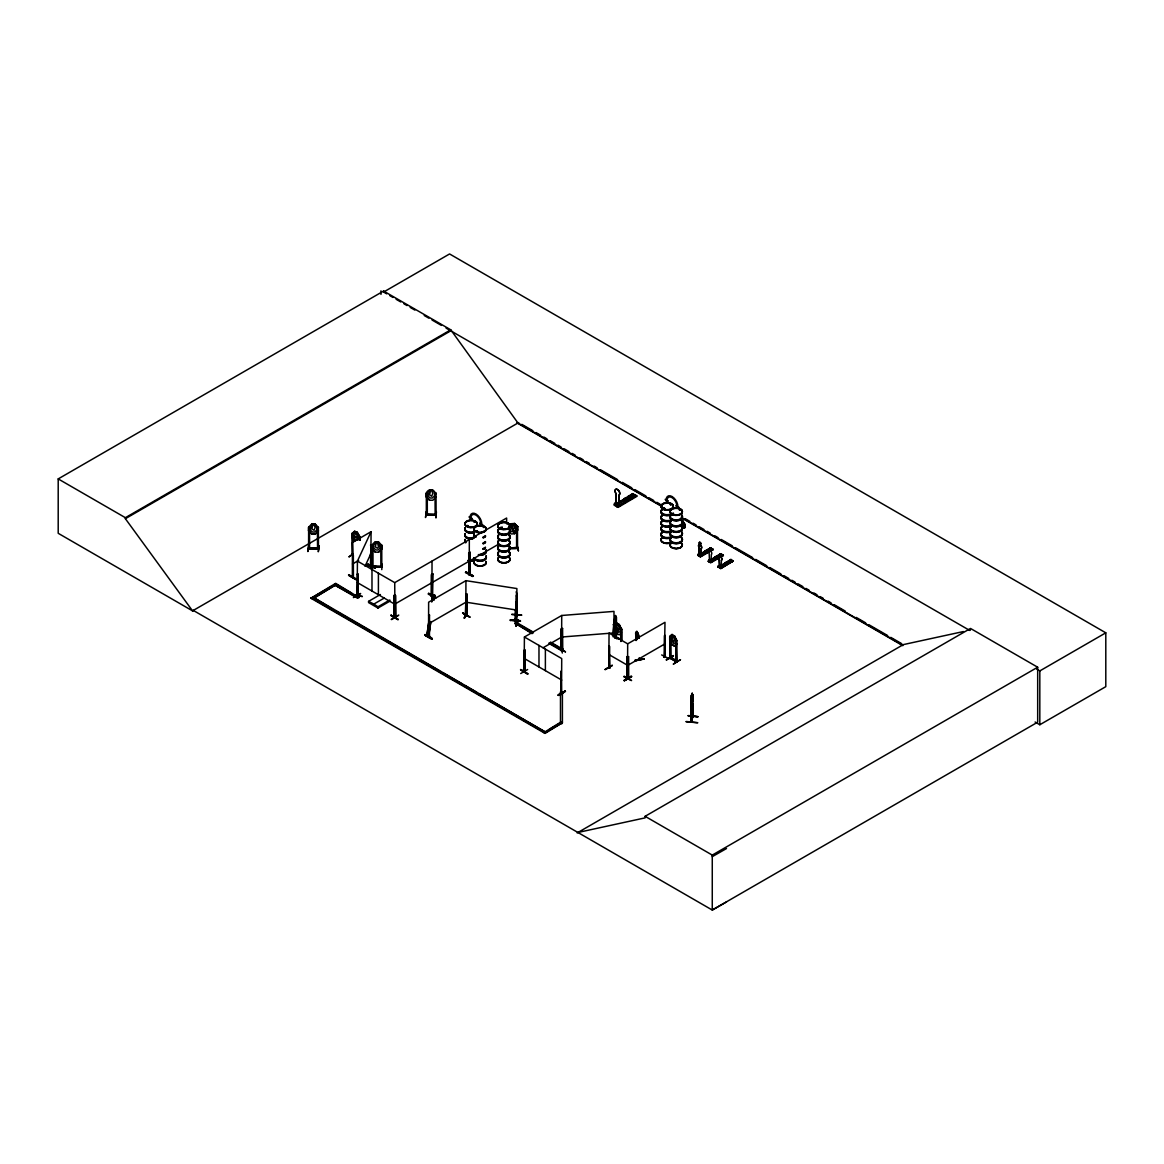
<?xml version="1.0" encoding="UTF-8"?>
<svg xmlns="http://www.w3.org/2000/svg" width="1164" height="1164" viewBox="0 0 1164 1164"><rect width="100%" height="100%" fill="white"/><g stroke="black" fill="none" stroke-linecap="round" stroke-linejoin="round"><path stroke-width="1.5" d="M614.694 621.125L615.116 617.313M700.83 555.315L701.15 548.579A2.197 1.266 60 0 0 700.83 545.567L700.903 543.326M700.932 555.257L701.252 548.52A2.197 1.266 60 0 0 700.932 545.509L700.83 545.567M721.04 566.97L721.447 560.175A2.197 1.266 60 0 0 721.127 557.178L721.127 555.228L721.04 557.221A2.197 1.266 60 0 1 721.36 560.233L721.447 560.175M618.521 505.161L619.001 495.064A3.303 1.921 59.5 0 0 619.001 491.252A3.303 1.921 59.5 0 0 615.669 489.375A3.303 1.921 59.5 0 0 615.669 493.172L616.003 503.968L616.527 503.314M618.651 505.074L619.146 494.976A3.303 1.921 59.5 0 0 619.146 491.164A3.303 1.921 59.5 0 0 615.814 489.287A3.303 1.921 59.5 0 0 615.814 493.099L616.411 503.939L616.978 502.761M520.308 620.63C489.869 618.113 540.911 622.886 510.487 620.252M614.665 625.359L615.552 625.577L615.421 615.523L616.294 624.893M621.765 639.938L621.765 629.171L620.863 629.026M676.153 640.156L676.08 661.792L676.328 643.634M682.322 521.356L682.773 520.439L682.526 521.312M692.013 694.472L691.343 722.029L692.886 715.656M318.369 530.857L315.182 534.291L311.836 534.218L308.533 530.74L308.533 527.263L311.836 523.916L315.182 523.989L318.47 527.525M308.635 527.35L308.591 548.855L318.456 549.03L318.369 527.292L317.437 527.277L317.554 549.044M308.707 545.436L307.849 551.561L308.751 545.872M308.78 548.855L318.383 549.073M309.566 548.841L309.551 527.365M309.566 548.055L309.668 548.841M309.682 547.866L318.47 548.055M318.485 530.886L315.124 534.203L311.879 534.072M318.354 548.244L318.238 549.088M319.183 546.076L318.281 551.794L319.183 546.091M372.989 566.533L372.989 545.043C368.973 547.124 379.711 536.764 373.659 545.319L373.659 547.88L375.841 549.961L377.994 550.005L380.133 548.026L378.533 542.002M372.043 548.579L375.23 552.158L378.591 552.158L381.879 548.826L381.879 545.407L378.591 541.915L375.23 541.915M372.073 545.232L372.917 545.043M373.077 566.228L372.014 565.748M375.288 552.071L371.942 548.608M377.442 542.424L378.533 546.92L377.427 548.229L375.303 546.862L376.35 542.409M380.934 545.48L381.879 545.407M381.748 545.436L380.817 545.174L380.861 566.999L380.977 565.908L381.647 566.999M381.777 548.855L378.533 552.143M381.777 569.647L382.039 564.016M426.446 513.746L427.319 514.808L427.275 493.07L426.3 493.318L427.334 493.129M436.136 496.853L432.833 500.258L429.487 500.185L426.184 496.635L429.531 500.098M426.417 511.84L425.5 517.529L426.417 511.389M426.344 493.056L426.33 514.837L436.122 514.808M426.373 513.79L436.107 514.212M429.531 490.029L427.916 495.908L430.083 497.988L432.251 498.032L434.39 496.053C436.151 489.709 428.541 487.236 426.184 493.289L426.184 496.708M436.02 493.521L435.06 493.201L436.005 493.463M435.205 514.255L436.122 514.022M436.136 493.492L432.833 489.957M435.045 514.75L435.016 514.415M435.933 517.747L436.311 511.593L436.005 517.34M359.196 536.56L359.109 540.14M614.316 626.247L614.796 617.415L614.577 628.749L616.833 633.492L619.204 634.86L621.46 632.721M692.114 703.478L692.9 698.269L691.46 705.428L691.46 695.184L691.3 722M516.219 600.377L516.38 596.856M686.193 721.491C705.151 723.499 697.76 722.698 686.12 721.782M353.172 576.675L352.386 577.082L352.474 542.468L371.083 531.672L357.435 561.092L357.101 595.852L357.654 573.677L357.901 596.259L357.232 595.924M352.765 595.051L362.339 596.448M691.474 721.534L692.667 716.5M692.871 716.5L693.293 715.758M614.17 622.711L614.796 617.415M615.421 625.766L616.018 620.514M616.527 502.528L614.636 504.769L617.618 506.456L619.524 504.216L619.801 505.773L615.843 503.692L617.429 503.343M616.047 503.997L617.415 503.284M699.855 554.326L699.069 554.559L698.953 547.298A2.197 1.266 60 0 1 699.273 544.665L699.404 542.453M699.011 554.355L699.346 554.18M690.965 699.724L691.562 695.199M709.604 548.346L709.473 550.557A2.197 1.266 60 0 0 709.152 553.191L709.473 560.393L711.029 561.193L711.35 554.457A2.197 1.266 60 0 0 711.029 551.445L711.029 548.942M709.211 560.248L710.215 559.811L709.4 560.481M709.589 560.524L710.055 559.709L709.298 560.422M709.182 561.339L709.894 561.761L710.069 559.709M719.774 566.141L719.25 558.909A2.197 1.266 60 0 1 719.585 556.276L719.687 553.948M719.221 566.024L720.312 565.835M719.585 556.276L719.483 556.334A2.197 1.266 60 0 0 719.163 558.967L719.265 566.213L720.181 565.544M510.501 619.917L510.429 620.63M428.716 636.199L426.81 635.428L428.89 621.372M431.757 602.064L432.804 595.037L434.725 595.124L434.201 599.314M426.81 636.097L428.89 622.056M432.019 600.973L432.659 573.808L431.408 574.55L431.335 596.128L434.725 595.808M430.811 621.474L428.716 635.529L426.81 635.428M433.939 600.406L434.725 595.124M428.978 634.438L430.811 622.143M357.843 595.721L357.654 573.677M371.316 566.81L371.156 565.471M516.161 596.114L516.394 595.124M467.113 526.419C466.546 524.135 470.518 526.885 467.317 526.506M474.228 522.214L475.159 521.894M475.872 531.25L477.298 531.264M477.415 530.784C476.294 532.559 476.643 531.133 476.833 530.915M483.264 527.423L484.253 527.35M483.482 526.928L483.86 527.394M499.865 527.685L501.32 528.427M507.068 524.207L507.533 523.684M664.077 508.668L663.335 508.202L664.586 508.159M663.32 508.566L664.862 508.552M670.333 504.405L670.624 504.158M673.229 514.081L672.108 513.499M673.621 514.168C673.214 511.738 671.875 514.91 673.447 513.339M680.14 509.483L679.369 509.948M717.373 557.629L716.66 556.77L716.66 557.731M511.869 614.316L521.618 614.956M516.074 591.894L516.86 593.567L516.787 615.611M516.496 593.422L516.481 615.029L515.245 620.63L515.245 619.379M515.157 619.83L516.729 615.116M516.947 614.388L515.623 620.703L515.71 609.369M352.357 554.137L353.041 554.471L352.168 554.093M352.838 554.631L352.939 555.141M719.279 566.213L719.788 567.596L719.73 565.326L718.275 565.966L718.45 567.232L731.53 560.19L730.89 559.433L718.566 567.319L731.37 560M616.774 502.979L616.905 503.605M348.618 575.409C371.738 588.809 333.602 565.82 355.675 579.381M348.982 574.754L356.038 578.77M348.938 575.162L356.053 579.206M390.871 615.567C412.449 628.153 376.685 606.328 397.913 619.597M391.191 615.319L398.204 619.364M435.554 597.423L428.556 593.378L436.122 597.525L435.205 598.063L428.177 594.033L429.094 593.509M424.773 635.137C431.349 635.704 437.679 643.459 424.773 635.137L431.815 639.109M425.093 634.889L432.135 638.905M432.15 638.556L425.136 634.482M466.007 572.208L473.428 575.991L472.511 576.529L465.498 572.441M472.831 576.267L465.847 571.844L473.035 575.758M520.555 669.94C542.133 682.541 506.369 660.701 527.598 673.971M520.875 669.707L527.889 673.752M623.831 676.793C636.548 681.988 631.324 681.842 624.21 676.124M672.807 635.471L672.064 639.458L673.578 641.655L674.363 639.269L672.894 635.428M614.912 617.487L615.523 615.538L615.872 617.313M615.96 624.85L615.96 617.677M621.198 639.065L616.309 638.207M719.076 567.188L719.076 565.617L721.884 566.577L721.884 567.508L719.527 565.791M616.192 503.328L616.265 502.368L614.359 503.488L614.767 505.482L633.987 494.715M691.46 695.243L692.231 693.308L692.871 700.35M691.096 699.928L690.907 722.029L690.921 721.185M692.769 694.937L692.129 693.293M688.215 715.889L698.007 716.704L688.317 715.54M690.921 721.971L693.002 716.544M465.935 593.756L465.527 615.843L465.935 593.756L466.793 593.887L466.808 615.625L466.793 593.887M465.862 614.723L466.895 614.65L465.935 614.738M371.287 565.719L370.385 566.708L371.083 544.767L371.185 566.853L370.458 553.773M370.458 545.13L370.85 545.261M366.485 565.544L376.205 566.679L366.616 565.209M357.232 595.139C359.327 594.164 355.951 594.659 357.901 595.473M464 618.055L467.04 612.162L464.465 618.011M464.538 618.128L466.546 612.482M466.589 615.625L465.818 615.523L465.935 580.661L516.874 588.548L516.889 623.38M515.928 601.701L516.874 601.628L515.928 601.701L515.928 623.235L516.787 623.366M516.016 601.497L516.001 623.307C518.707 623.22 514.532 621.707 516.889 622.595M518.256 620.121L515.812 625.999L518.315 620.485M719.512 554.18L721.011 555.039M719.614 566.286L719.949 565.529M666.346 659.915L673.345 655.885M360.651 593.596L353.376 597.554L360.316 593.495M527.627 669.518L520.701 673.549M605.309 669.635L612.264 665.575M365.016 566.286L371.083 553.22M560.873 646.966L562.328 653.033M394.349 616.6L394.014 616.062M394.378 617.371L394.494 595.852L395.353 595.342L393.854 595.488L394.247 616.891M525.11 671.177L524.076 670.973L525.284 670.639M614.039 636.781L613.981 611.391L561.717 615.48L524.411 637.014L524.106 671.73M524.411 637.014L561.717 658.548L561.543 693.351C561.397 693.322 560.917 691.329 561.543 692.565M560.742 692.929L560.757 692.114M609.296 667.409L609.514 667.67M609.674 646.515L609.514 668.238L608.714 667.816L609.048 646.151L609.747 668.092L609.194 666.899M609.761 668.063L608.976 667.641M627.687 656.918L628.56 656.7L626.814 656.7L626.814 678.321L627.207 677.303M627.789 677.681L626.989 677.273M628.633 677.623L627.614 678.496M670.566 657.747L669.766 657.325L670.813 658.388L670.74 640.404M669.766 658.111L676.706 662.083M670.813 657.602L670.086 657.151M676.953 661.123C663.349 655.187 673.738 656.918 677.026 661.981L670.086 657.936L670.1 640.04M371.738 569.094L372.145 563.361M469.499 574.361L469.325 552.653M352.168 554.879L353.347 555.33L353.405 576.893L352.648 577.271L353.172 575.889M394.771 616.396L395.658 617.051L395.6 595.488M429.501 635.835L428.803 636.213L429.327 635.631M468.947 573.896L470.285 573.154M465.469 615.043L466.255 614.636L465.294 614.781M466.24 615.465L466.255 614.636M549.146 643.547L561.572 650.72L562.939 649.265C560.277 652.844 561.688 648.072 562.75 649.658M628.633 678.263L628.56 656.7M561.921 650.298L561.252 650.647L561.092 628.924L562.59 628.487L562.75 650.21L561.601 650.123M626.174 498.585L627.425 499.72L627.672 498.338M357.843 594.993L357.901 595.706M466.909 525.939L467.972 525.575M474.17 521.967L474.563 521.618M500.491 528.369L500.127 527.598M662.985 508.406L663.756 507.955M664.731 508.828L663.655 509.09M671.279 504.725L670.289 504.652M706.01 551.081L707.014 551.649M707.29 551.649L707.014 550.921M636.417 639.705L635.719 632.809L636.81 631.194L638.57 637.275M635.66 632.91C638.541 628.124 634.526 638.323 637.028 639.56M692.798 716.544L692.871 703.929M371.229 566.053L370.458 566.664M508.959 526.259L511.112 523.727L514.444 523.494M509.032 526.317L511.156 523.902M517.704 530.042L514.444 533.738L511.127 523.8L509.57 529.94L511.724 531.773L513.862 531.584L515.972 529.373L514.415 523.436L517.689 526.564L517.704 530.042L514.444 533.738L511.112 533.97L508.93 531.89M465.76 572.281L473.093 576.078M308.562 548.826L309.58 547.866M371.985 566.562L381.865 566.766M508.944 548.346C516.569 546.513 523.567 549.146 508.886 548.71M517.5 547.371L508.886 548.142M562.619 649.454L561.688 649.541M562.619 650.24L562.692 649.236M699.375 542.337L700.539 542.569M709.574 548.229L710.68 547.764L709.4 548.695M561.79 649.265L561.019 650.501M431.335 595.342L432.979 594.659L431.757 595.415M431.335 596.128L432.906 595.575M432.033 574.187L432.281 595.939L432.659 594.557M469.267 574.143L469.325 539.558M469.659 574.303L470.023 572.994M470.169 574.012L469.95 552.274L468.699 553.016L468.874 574.725L470.285 573.939L469.95 552.274M429.458 636.65L429.501 615.058L428.628 615.29L429.501 615.058M466.167 593.887L465.615 615.829L465.338 614.81M465.338 615.596L465.818 615.305M524.455 670.842L525.371 671.395L524.586 671.817M664.368 656.423L664.295 657.325L665.313 657.02M664.295 657.325L665.066 656.874M665.197 657.122L665.241 635.529L664.368 635.748L664.542 657.471L665.241 635.529M676.648 643.954L674.393 646.093L672.021 644.725L669.693 639.967L669.693 636.548L672.094 634.438L670.915 639.836L673.985 643.648L675.498 642.484L674.349 635.908L672.021 634.482L669.766 636.621L669.897 658.184M676.721 643.91L674.349 645.976L672.064 644.652L669.766 639.924M357.246 532.326L358.439 538.917L356.722 540.212L355.442 540.416L353.216 536.706L353.216 534.145L354.554 531.177L357.246 532.326L359.909 536.866L357.188 532.385L354.525 531.337L351.819 533.519L351.906 536.939L354.598 541.362M352.707 555.388L352.241 533.374L352.474 555.548L353.347 555.33M360.025 540.3L360.025 536.706L359.109 536.633M360.025 536.706L359.763 540.271M352.648 554.049L349.113 556.799M352.59 554.355L349.069 556.814M476.003 530.973L476.833 530.769M501.058 528.281L499.967 527.641M663.495 508.042L663.073 508.828M680.387 509.788L679.412 509.847M726.22 562.896L727.587 563.1L726.482 563.318M309.668 548.069L308.78 548.069M309.682 548.084L318.456 548.244M426.33 514.794L436.107 514.997L436.02 493.26M372.189 565.748L372 566.795M372.931 566.01L373.004 566.824M381.865 566.184L372 566.01M615.581 505.307L615.581 502.95L616.833 503.459C615.858 513.033 618.651 496.461 614.156 505.132M614.359 504.9L618.171 507.358L636.912 496.315L632.896 494.089M614.752 505.452L632.489 495.631M617.24 506.675L636.621 495.835L633.085 493.856L618.753 502.31M636.664 496.01L635.966 495.631M636.606 495.573L617.4 506.951L619.801 504.361M698.982 553.889L699.593 555.926L699.52 553.671L698.065 554.297L697.876 555.359L710.68 547.953L711.32 548.535L698.691 555.825M713.052 549.408L699.753 556.436L712.761 549.35M712.572 549.03L713.183 549.612L700.524 556.887L698.182 555.548L710.68 547.953M700.219 556.698L701.674 554.908L700.219 556.29M712.848 549.393L700.073 556.625M709.72 559.549L708.265 561.121L710.738 562.794L723.411 555.49L709.967 562.343L711.699 560.699L710.418 562.183M710.011 562.372L722.96 555.228M719.483 554.384L720.88 553.657L723.222 555.184M718.072 567.014L720.778 568.57L733.233 560.961L720.749 568.57L719.963 568.09L733.233 560.961M718.13 567.057L730.919 559.739M718.523 567.275L730.119 561.004M720.414 568.352L721.884 566.577M624.413 498.672C634.831 503.255 619.364 499.24 626.319 497.552L629.84 499.836L626.319 497.552M628.007 496.562C638.425 501.146 622.958 497.13 629.913 495.442L633.449 497.712L629.913 495.442M631.179 494.685C641.597 499.269 626.13 495.253 633.085 493.565M618.841 502.368L633.085 493.987M619.219 502.586L633.085 493.856M614.999 505.438L632.241 495.34M616.935 506.66L635.937 495.442M367.751 564.322L375.186 568.105L368.13 564.104M370.749 566.81L371.083 531.672M358.061 574.536L357.188 574.318M431.568 596.259L431.64 574.681L432.906 573.954M469.048 574.667L468.947 553.147L470.198 552.42M465.469 572.513L466.386 571.975M394.494 616.6L395.673 616.192M391.206 619.394C399.252 615.334 403.006 612.119 391.599 619.597M431.393 595.997L432.673 595.299L432.659 573.808M470.271 573.357C466.793 574.099 470.998 573.721 468.947 574.681M469.645 616.876L462.996 613.079M429.327 636.417L428.556 636.868L428.628 602.195L465.935 580.661M524.178 671.861L524.178 650.24L525.037 649.73L525.139 672.006L524.411 650.094M524.702 672.108L525.051 650.458M561.441 650.574L561.324 629.069L562.59 628.487M558.778 647.897L565.428 651.68M561.441 649.788L561.877 649.527M560.873 693.002L561.077 671.264L561.426 693.308M565.137 690.79C560.946 697.134 551.882 696.625 565.238 691.241M558.225 694.893L565.195 690.863M565.195 691.154L558.196 695.315L565.515 691.416M605.382 669.3L611.929 665.459M604.989 669.533L612.322 665.241M661.661 654.939L669.096 658.722M627.396 677.841L627.92 677.855M624.559 680.765C646.689 668.121 609.296 688.957 631.223 676.531M624.21 680.183L631.164 676.153M624.239 680.562L631.164 676.459M664.368 657.209L664.993 622.303L627.687 643.837L627.469 678.641L626.814 656.7M352.474 564.002L358.672 560.408M193.399 610.474L192.642 610.925L58.2 533.301L58.2 478.913L383.596 291.044L450.774 329.819L517.951 422.998L662.374 506.384M383.596 291.044L383.596 292.048L449.58 253.956L1105.8 632.823L1105.8 686.658L1039.816 724.75L1035.102 722.015M58.2 478.913L125.377 517.689L450.774 329.819M726.511 901.925L712.266 910.044L193.311 610.431L192.54 610.867L125.377 518.693L450.774 330.823M192.54 610.867L518.707 422.561M543.734 732.636L560.481 722.291L561.848 723.077L545.087 733.422L310.977 598.252L335.654 583.339L358.963 597.467L357.595 598.252L334.286 584.794L357.595 597.583L358.963 596.797M310.977 598.252L331.187 586.583M334.286 584.794L335.654 584.008L351.193 592.985M313.887 598.136L335.654 584.91L312.33 599.038M357.435 561.092L394.727 582.626L506.631 518.024L506.631 523.407M377.98 608.044L377.98 606.808L389.838 599.969L389.838 601.191L377.98 608.044L368.566 602.603L368.566 601.366L380.41 594.528M368.566 601.366L373.833 604.087L384.207 598.092M498.861 544.054L394.727 604.16L357.435 582.626M428.628 623.729L465.935 602.195L516.874 610.082M682.06 521.778C691.62 532.283 675.673 511.665 685.043 524.789L685.043 527.525L682.133 528.354M532.05 633.682L514.954 623.133L516.321 622.347L533.403 632.212M514.954 623.802L516.321 623.016L533.403 632.896M682.06 527.074L685.116 527.481L682.06 528.398M699.273 542.73L699.375 544.607A2.197 1.266 60 0 0 699.055 547.24L699.462 554.53M704.846 551.329L706.126 550.397L708.454 551.925L706.126 550.397M707.261 549.932L708.556 549.001L710.884 550.528L708.556 549.001M698.327 555.621L711.146 548.215M711.131 549.452L710.637 548.506M543.064 647.781L561.717 637.014L613.981 632.925M715.045 557.207L716.326 556.276L718.654 557.818L716.326 556.276M717.461 555.81L718.755 555.068M720.123 555.228L708.832 561.688L708.076 561.237L720.88 553.657M710.273 562.503L723.222 555.184M615.552 625.577L614.505 625.315L616.905 623.206L619.277 624.573L621.605 629.331M718.275 565.966L719.73 565.326M618.39 624.675L619.161 628.036L618.39 630.422L616.876 626.727L617.618 624.239L618.462 624.632M619.277 624.573L620.296 631.252L618.782 632.416L615.712 628.618L616.905 623.206L619.233 624.646L621.532 629.375L621.518 640.084M614.65 628.706L616.949 633.376M621.765 629.171L620.776 628.967M669.693 636.548L670.74 636.81L669.867 636.592M664.993 643.837L627.687 665.372L609.048 654.605M676.953 640.404L676.779 662.127L675.964 640.2L676.648 640.593M666.419 660.032L673.403 655.55L666.419 659.581M549.815 729.115L560.481 722.96L562.401 722.96L562.401 691.838L560.481 691.838L560.481 722.96L561.848 723.746M310.977 597.583L545.087 732.738L561.848 723.077M577.169 832.929L903.337 644.609L963.428 631.543M577.926 832.478L645.103 817.87L645.103 816.313L970.5 628.444L1037.677 667.219L1037.677 722.175L712.266 910.044L712.266 855.089L1037.677 667.219M970.5 630L969.743 630.452L446.088 328.117M1036.702 669.111L1039.816 670.915L1105.8 632.823M712.266 856.66L726.511 848.541M626.348 498.672L627.396 498.498M395.018 616.6L394.203 616.12M395.353 595.342L395.673 616.978M394.727 582.626L394.96 617.444L394.974 595.852M429.109 636.461L428.919 636.184M670.93 504.405L670.537 504.841M664.542 508.828L663.495 508.814M717.373 557.469L716.136 557.28L717.373 557.032M466.662 615.625L465.935 615.523M616.091 503.401L616.774 503.648M431.917 595.735L432.033 561.092M429.254 636.461L429.254 614.912M428.978 636.941L428.876 615.421M524.76 671.744L525.284 658.518M719.701 553.889L720.56 554.035M516.772 526.739L517.704 526.623L516.598 526.492L516.583 548.259M635.617 632.823L636.097 640.564M637.988 633.056L639.298 638.163L638.018 632.998M635.762 636.242L636.519 639.676M639.167 638.163L638.803 637.348L639.254 638.119M639.225 658.271L639.385 659.144M638.891 658.562L639.385 658.358M639.298 658.926L639.298 659.115M634.846 660.264L644.259 658.955L634.86 660.628M634.889 660.73L644.099 658.635M635.035 660.948L644.259 658.926M516.685 547.982L517.543 548.186L517.471 526.404M374.808 568.323L367.853 564.205M435.903 515.055L436.02 514.008M381.792 567.014L381.763 545.232M435.802 597.641L428.512 593.436M462.661 613.195L469.689 617.182M565.486 652.015L558.444 647.984M513.295 524.135L512.233 524.222L511.185 527.234L512.233 529.969L514.386 528.441L513.28 524.062M516.671 547.167L517.573 547.153M518.358 550.848L516.845 544.767L518.489 550.79M613.108 624.559C614.81 623.424 611.638 634.38 613.152 636.854M562.649 650.225L561.761 650.298L561.95 628.706M500.389 527.496L501.568 527.889M394.014 616.847L394.101 595.357M561.121 692.798L561.077 671.264M517.442 547.138L517.369 547.924M560.481 692.507L562.401 692.507M560.481 722.291L562.401 722.291M308.678 527.292L309.435 527.365M376.35 542.468L377.427 542.482M381.748 566.97L372.073 566.766L372.087 545.028M511.811 614.505L521.618 615.276M510.487 620.339L520.308 621.067M615.407 615.64L614.898 625.126L614.505 624.311M615.218 616.687L615.014 623.046L614.796 622.347M617.938 638.847L621.27 638.891L616.484 637.901M692.216 693.424L691.576 702.896L691.14 702.067M690.79 703.885L691.562 705.442M688.23 715.729L698.007 716.718M692.609 717.009L693.206 694.995M426.431 514.037L426.431 514.823M366.514 565.398L376.074 566.533M354.322 595.313L362.353 596.521M628.342 678.03L628.327 656.554M682.06 525.764L684.665 526.274L682.06 523.116M706.461 551.852L706.126 550.994L707.174 551.139M352.386 554.893L351.965 554.253M516.787 622.333L516.671 623.409M436.384 511.971L436.02 517.689M699.855 542.191L700.801 543.37M351.819 535.222L359.851 538.626M394.421 617.429L394.247 616.105M670.377 636.984L670.566 658.533M359.05 536.357L359.851 540.343M616.833 505.816L615.756 505.205L615.756 502.848M561.95 650.24L549.146 642.877M462.603 612.861L470.023 617.095M383.596 292.048L386.724 293.852M389.853 295.656L392.981 297.46M396.095 299.264L400.78 301.971M403.908 303.775L407.036 305.579M410.164 307.383L414.85 310.09M424.22 315.502L428.905 318.209M432.033 320.013L441.403 325.411M521.85 424.365L532.836 430.709M535.978 432.528L540.693 435.249M543.821 437.053L546.964 438.872M550.106 440.676L554.821 443.397M557.963 445.215L561.092 447.034M564.234 448.838L568.949 451.559M572.091 453.378L575.22 455.182M579.934 457.903L583.077 459.722M586.22 461.526L589.348 463.345M594.062 466.066L597.205 467.87M600.348 469.689L617.618 479.655M622.318 482.376L631.746 487.818M634.875 489.622L645.875 495.966M649.003 497.785L653.717 500.505M656.86 502.31L660.003 504.128M685.116 518.635L689.83 521.356M692.973 523.16L696.101 524.979M699.244 526.783L703.958 529.504M707.101 531.322L710.229 533.127M714.943 535.847L718.086 537.666M721.229 539.47L732.214 545.814M735.357 547.633L752.628 557.6M755.756 559.418L766.756 565.762M769.884 567.566L780.884 573.925M784.012 575.729L788.726 578.45M791.869 580.269L795.012 582.073M798.155 583.892L802.854 586.612M805.997 588.417L809.14 590.235M813.84 592.956L816.983 594.76M820.125 596.579L823.268 598.383M827.982 601.104L831.111 602.923M834.253 604.727L845.239 611.085M856.238 617.429L865.652 622.856M868.795 624.675L887.637 635.544M890.766 637.363L901.765 643.707M681.216 517.253L902.566 645.06M516.918 422.852L660.25 505.598M682.293 518.329L902.798 645.642M710.68 547.764L713.212 549.612M730.89 559.433L733.218 560.961L720.152 568.076M719.599 554.399L721.942 555.737M707.261 549.743L709.604 551.27M717.461 555.621L719.803 556.974M704.846 551.139L707.174 552.478M715.045 557.018L717.373 558.371M699.52 553.671L699.069 554.544L701.674 555.839L701.499 554.806M698.88 553.948L701.499 555.548M711.131 561.135L709.08 559.84L709.08 561.412M698.065 554.297L698.24 555.155M719.905 567.537L719.192 565.544M627.687 643.837L609.048 633.071L608.801 667.86M550.499 642.091L562.939 649.265M550.499 642.761L562.939 649.934M514.954 623.133L532.05 632.998M524.411 658.548L561.717 680.082M354.293 594.775L358.963 597.467M332.584 609.165L313.698 597.583L545.087 731.85L478.971 693.671M335.741 610.984L439.628 670.959M442.771 672.777L461.657 683.675M464.814 685.494L475.829 691.867M645.103 816.313L712.266 855.089M373.833 604.087L377.98 606.808M628.08 498.789L626.567 498.352L626.072 499.283M626.188 499.211L628.182 498.716M435.147 514.997L435.045 493.23M626.858 678.292L627.061 656.554M639.211 659.697L638.934 658.388L638.876 659.261M514.372 523.524L517.704 526.623M708.556 561.543L721.345 554.108L708.891 561.717M710.738 548.448L709.473 548.608L711.742 549.845M308.533 530.682L311.879 534.131M635.966 633.085L635.777 640.084M515.157 620.616L515.361 609.339M615.319 625.606L615.305 636.49M620.95 628.866L620.892 641.51M691.46 700.102L691.678 700.801L691.896 694.457M1039.816 670.915L1039.816 724.75M731.938 561.514L729.61 560.35M729.799 562.75L727.471 561.586M727.384 564.147L725.041 562.983M719.556 565.224L719.556 566.17M718.45 566.068L718.45 566.824M711.699 560.699L711.873 561.732M692.609 695.083L692.696 700.844M692.696 704.438L692.667 717.053M684.97 524.775L684.97 527.438M627.934 657.063L627.862 678.641M621.125 628.807L621.125 641.364M619.524 504.216L619.524 505.336M616.469 617.211L616.469 624.384M616.469 631.557L616.542 638.803M616.294 632.067L616.294 637.45M615.552 629.171L615.552 638.148M614.912 625.214L614.912 637.785M614.796 620.834L614.665 637.916M561.717 615.48L561.572 650.72M545.378 649.119L545.378 670.653M538.976 645.409L538.976 666.943M518.184 620.063L516.219 626.116L515.681 625.592M380.963 290.84L380.963 294.405M378.402 573.197L378.402 594.731M371.985 569.502L371.985 591.036M359.312 536.4L359.312 539.98M353.041 554.471L352.721 577.228L352.721 555.694M125.377 517.689L125.377 518.693M509.323 535.411A6.256 3.608 0 0 1 503.91 540.823A6.256 3.608 0 0 1 498.498 535.411M509.235 535.789A6.155 3.55 0 0 1 503.91 541.115A6.155 3.55 0 0 1 498.57 535.789M509.235 540.416A6.155 3.55 0 0 1 503.91 545.756A6.155 3.55 0 0 1 498.57 540.416M509.25 540.78A6.169 3.565 0 0 1 503.91 546.134A6.169 3.565 0 0 1 498.57 540.823M498.57 540.78A6.169 3.565 0 0 0 503.91 546.134A6.169 3.565 0 0 0 509.25 540.823M509.323 529.46A6.256 3.608 0 0 1 503.91 534.887A6.256 3.608 0 0 1 498.498 529.46M499.487 528.718A6.256 3.608 0 0 1 502.295 527.787M509.25 534.785A6.169 3.565 0 0 1 503.91 540.125A6.169 3.565 0 0 1 498.57 534.785M509.25 529.838A6.169 3.565 0 0 1 503.91 535.178A6.169 3.565 0 0 1 498.57 529.838M499.545 529.096A6.169 3.565 0 0 1 502.31 528.18M509.323 535.105A6.256 3.608 0 0 1 503.91 540.518A6.256 3.608 0 0 1 498.498 535.105M509.323 529.154A6.256 3.608 0 0 1 503.91 534.582A6.256 3.608 0 0 1 498.498 529.154M499.487 528.412A6.256 3.608 0 0 1 502.295 527.481M509.25 528.834A6.169 3.565 0 0 1 503.91 534.189A6.169 3.565 0 0 1 498.57 528.834M499.545 528.107A6.169 3.565 0 0 1 502.31 527.176M509.323 552.347A6.256 3.608 0 0 1 503.91 557.76A6.256 3.608 0 0 1 498.498 552.347M509.235 552.711A6.155 3.55 0 0 1 503.91 558.051A6.155 3.55 0 0 1 498.57 552.711M509.221 541.318A6.126 3.536 0 0 1 503.91 546.614A6.126 3.536 0 0 1 498.599 541.318M509.265 557.687A6.184 3.565 0 0 1 503.91 563.041A6.184 3.565 0 0 1 498.556 557.687M509.323 546.396A6.256 3.608 0 0 1 503.91 551.823A6.256 3.608 0 0 1 498.498 546.396M509.25 551.721A6.169 3.565 0 0 1 503.91 557.061A6.169 3.565 0 0 1 498.57 551.721M509.25 546.774A6.169 3.565 0 0 1 503.91 552.114A6.169 3.565 0 0 1 498.57 546.774M509.323 552.042A6.256 3.608 0 0 1 503.91 557.454A6.256 3.608 0 0 1 498.498 552.042M509.323 546.091A6.256 3.608 0 0 1 503.91 551.518A6.256 3.608 0 0 1 498.498 546.091M509.25 545.771A6.169 3.565 0 0 1 503.91 551.125A6.169 3.565 0 0 1 498.57 545.771M671.599 520.293A6.256 3.608 0 0 1 663.364 520.599A6.256 3.608 0 0 1 661.763 515.928M670.26 521.166A6.155 3.55 0 0 1 662.825 520.599A6.155 3.55 0 0 1 661.85 516.307M671.512 525.226A6.126 3.536 0 0 1 663.436 525.531A6.126 3.536 0 0 1 661.865 520.948M671.599 514.342A6.256 3.608 0 0 1 663.364 514.663A6.256 3.608 0 0 1 661.763 509.992M671.541 519.61A6.169 3.565 0 0 1 663.422 519.915A6.169 3.565 0 0 1 661.836 515.303M671.541 514.663A6.169 3.565 0 0 1 663.422 514.968A6.169 3.565 0 0 1 661.836 510.356M671.599 519.988A6.256 3.608 0 0 1 663.364 520.293A6.256 3.608 0 0 1 661.763 515.623M671.599 514.037A6.256 3.608 0 0 1 663.364 514.357A6.256 3.608 0 0 1 661.763 509.687M671.526 513.659A6.155 3.55 0 0 1 663.422 513.964A6.155 3.55 0 0 1 661.85 509.366M671.599 537.23A6.256 3.608 0 0 1 663.364 537.535A6.256 3.608 0 0 1 661.763 532.865M671.526 537.535A6.155 3.55 0 0 1 663.422 537.841A6.155 3.55 0 0 1 661.85 533.243M671.512 542.162A6.126 3.536 0 0 1 663.436 542.468A6.126 3.536 0 0 1 661.865 537.884M671.512 526.113A6.126 3.536 0 0 1 663.436 526.404A6.126 3.536 0 0 1 661.865 521.836M671.541 542.322A6.184 3.565 0 0 1 663.407 542.628A6.184 3.565 0 0 1 661.821 538.015M671.541 542.511A6.184 3.565 0 0 1 663.407 542.831A6.184 3.565 0 0 1 661.821 538.204M671.599 531.279A6.256 3.608 0 0 1 663.364 531.599A6.256 3.608 0 0 1 661.763 526.928M671.526 536.531A6.155 3.55 0 0 1 663.422 536.837A6.155 3.55 0 0 1 661.85 532.239M671.526 531.584A6.155 3.55 0 0 1 663.422 531.89A6.155 3.55 0 0 1 661.85 527.292M671.599 536.924A6.256 3.608 0 0 1 663.364 537.23A6.256 3.608 0 0 1 661.763 532.559M671.599 530.973A6.256 3.608 0 0 1 663.364 531.293A6.256 3.608 0 0 1 661.763 526.623M671.526 530.595A6.155 3.55 0 0 1 663.422 530.9A6.155 3.55 0 0 1 661.85 526.303M681.624 521.152A6.256 3.608 0 0 1 676.211 526.564A6.256 3.608 0 0 1 670.799 521.152M681.551 521.516A6.169 3.565 0 0 1 676.211 526.856A6.169 3.565 0 0 1 670.871 521.516M681.537 526.172A6.14 3.55 0 0 1 676.211 531.497A6.14 3.55 0 0 1 670.886 526.172M681.566 526.492A6.184 3.565 0 0 1 676.211 531.846A6.184 3.565 0 0 1 670.857 526.492M681.624 515.201A6.256 3.608 0 0 1 676.211 520.614A6.256 3.608 0 0 1 670.799 515.201M681.551 520.526A6.169 3.565 0 0 1 676.211 525.866A6.169 3.565 0 0 1 670.871 520.526M681.551 515.579A6.169 3.565 0 0 1 676.211 520.919A6.169 3.565 0 0 1 670.871 515.579M681.624 520.846A6.256 3.608 0 0 1 676.211 526.259A6.256 3.608 0 0 1 670.799 520.846M681.624 514.895A6.256 3.608 0 0 1 676.211 520.308A6.256 3.608 0 0 1 670.799 514.895M681.537 514.575A6.155 3.55 0 0 1 676.211 519.915A6.155 3.55 0 0 1 670.871 514.575M681.624 538.088A6.256 3.608 0 0 1 676.211 543.501A6.256 3.608 0 0 1 670.799 538.088M681.566 526.739A6.184 3.565 0 0 1 676.211 532.094A6.184 3.565 0 0 1 670.857 526.739M681.551 538.452A6.169 3.565 0 0 1 676.211 543.792A6.169 3.565 0 0 1 670.871 538.452M681.537 543.108A6.14 3.55 0 0 1 676.211 548.433A6.14 3.55 0 0 1 670.886 543.108M681.537 527.059A6.14 3.55 0 0 1 676.211 532.37A6.14 3.55 0 0 1 670.886 527.059M681.566 543.224A6.184 3.565 0 0 1 676.211 548.564A6.184 3.565 0 0 1 670.857 543.224M681.537 543.442A6.14 3.55 0 0 1 676.211 548.753A6.14 3.55 0 0 1 670.886 543.442M681.624 532.137A6.256 3.608 0 0 1 676.211 537.55A6.256 3.608 0 0 1 670.799 532.137M681.551 537.462A6.169 3.565 0 0 1 676.211 542.802A6.169 3.565 0 0 1 670.871 537.462M681.551 532.515A6.169 3.565 0 0 1 676.211 537.855A6.169 3.565 0 0 1 670.871 532.515M681.624 537.783A6.256 3.608 0 0 1 676.211 543.195A6.256 3.608 0 0 1 670.799 537.783M681.624 531.832A6.256 3.608 0 0 1 676.211 537.244A6.256 3.608 0 0 1 670.799 531.832M681.551 531.512A6.169 3.565 0 0 1 676.211 536.851A6.169 3.565 0 0 1 670.871 531.512M465.731 541.973A6.155 3.55 0 0 1 465.12 539.281M474.141 532.69A6.155 3.55 0 0 1 467.317 532.443A6.155 3.55 0 0 1 465.12 528.703M474.155 531.701A6.169 3.565 0 0 1 467.317 531.453A6.169 3.565 0 0 1 465.105 527.699M472.657 539.005A6.169 3.565 0 0 1 465.105 534.64M472.686 538.699A6.256 3.608 0 0 1 465.018 534.276M474.199 538.03A6.256 3.608 0 0 1 467.259 537.768A6.256 3.608 0 0 1 465.018 533.97M474.141 537.637A6.155 3.55 0 0 1 467.317 537.39A6.155 3.55 0 0 1 465.12 533.65M474.199 532.399A6.256 3.608 0 0 1 467.259 532.137A6.256 3.608 0 0 1 465.018 528.34M474.199 532.094A6.256 3.608 0 0 1 467.259 531.832A6.256 3.608 0 0 1 465.018 528.034M465.731 542.861A6.155 3.55 0 0 1 465.12 540.169M474.155 560.35A6.184 3.565 0 0 1 467.972 560.35M474.155 560.568A6.184 3.565 0 0 1 467.972 560.568M485.432 536.604A6.155 3.55 0 0 1 483.176 537.913M475.741 537.346A6.155 3.55 0 0 1 474.155 533.912M485.446 535.615A6.169 3.565 0 0 1 483.191 536.924M475.741 536.357A6.169 3.565 0 0 1 474.141 532.923M485.519 536.298A6.256 3.608 0 0 1 483.22 537.623M475.683 537.041A6.256 3.608 0 0 1 474.054 533.548M485.519 535.993A6.256 3.608 0 0 1 483.22 537.317M475.683 536.735A6.256 3.608 0 0 1 474.054 533.243M485.432 541.551A6.155 3.55 0 0 1 483.176 542.861M485.446 542.555A6.169 3.565 0 0 1 483.191 543.864M485.403 547.182A6.126 3.536 0 0 1 483.162 548.477M485.519 542.235A6.256 3.608 0 0 1 483.22 543.559M485.519 541.929A6.256 3.608 0 0 1 483.22 543.253M485.446 547.531A6.184 3.565 0 0 1 483.191 548.841M486.057 556.785A6.169 3.565 0 0 1 480.907 561.237A6.169 3.565 0 0 1 473.937 557.716M486.072 561.761A6.184 3.565 0 0 1 480.106 566.257A6.184 3.565 0 0 1 474.126 561.761M486.145 556.436A6.256 3.608 0 0 1 481.721 560.859A6.256 3.608 0 0 1 474.054 558.298M486.145 556.13A6.256 3.608 0 0 1 481.721 560.553A6.256 3.608 0 0 1 474.054 557.993M486.043 555.795A6.155 3.55 0 0 1 481.692 560.146A6.155 3.55 0 0 1 474.155 557.629M486.057 550.848A6.169 3.565 0 0 1 478.506 555.213M486.145 550.179A6.256 3.608 0 0 1 478.477 554.602M486.057 549.859A6.169 3.565 0 0 1 480.106 554.34M486.145 550.485A6.256 3.608 0 0 1 478.477 554.908M485.446 547.793A6.184 3.565 0 0 1 483.191 549.088M485.403 548.069A6.126 3.536 0 0 1 483.162 549.364M311.836 523.916L310.25 529.955L312.432 532.021L314.6 532.079L316.739 530.086L316.739 527.525L315.182 523.989L311.836 523.975M312.956 524.469L311.894 528.922L314.033 530.289L315.124 527.496L314.033 524.484L312.941 524.528M372.087 563.391L371.665 569.458L372.102 563.361M430.607 490.437L429.545 494.889L431.684 496.257L432.79 493.463L431.684 490.451L430.607 490.495M637.217 632.328L637.596 638.643L637.305 632.299M355.384 532.152L354.54 536.197L356.257 538.263L357.144 535.804L355.457 532.094M682.773 527.627L682.526 528.485L682.773 527.627M674.465 635.806L676.721 640.607L674.465 635.806M680.445 659.653L673.403 664.062L680.445 659.653M471.929 518.46L470.503 519.217L469.092 516.831L470.067 517.383A8.308 4.801 60 0 1 475.945 513.993A8.308 4.801 60 0 1 481.823 524.178L482.798 524.731L481.285 525.43L479.786 523L480.747 523.553A6.94 4.001 60 0 0 475.843 515.055A6.94 4.001 60 0 0 470.94 517.893L471.929 518.46M668.034 500.986L666.608 501.728L665.211 499.341L666.172 499.909A8.308 4.801 60 0 1 672.05 496.519A8.308 4.801 60 0 1 677.928 506.689L678.903 507.257L677.39 507.955L675.891 505.511L676.866 506.078A6.94 4.001 60 0 0 671.963 497.581A6.94 4.001 60 0 0 667.059 500.418L668.034 500.986M731.079 562.008L728.751 560.67L731.079 562.008M728.664 563.405L726.336 562.052L728.664 563.405M500.811 528.747A6.184 3.565 0 0 0 510.094 525.648A6.184 3.565 0 0 0 500.811 522.563A6.184 3.565 0 0 0 500.811 528.747M500.84 529.213A6.126 3.536 0 0 0 510.036 526.143A6.126 3.536 0 0 0 500.84 523.087A6.126 3.536 0 0 0 500.84 529.213M500.811 528.922A6.184 3.565 0 0 0 510.094 525.822A6.184 3.565 0 0 0 500.811 522.738A6.184 3.565 0 0 0 500.811 528.922M503.91 562.692A6.155 3.55 0 0 0 509.235 557.352A6.184 3.565 0 0 1 503.91 562.838A6.184 3.565 0 0 1 498.556 557.483A6.155 3.55 0 0 0 503.91 562.692M664.106 509.235A6.14 3.55 0 0 0 673.316 506.165A6.14 3.55 0 0 0 664.106 503.095A6.14 3.55 0 0 0 664.106 509.235M664.106 509.745A6.14 3.55 0 0 0 673.316 506.675A6.14 3.55 0 0 0 664.106 503.605A6.14 3.55 0 0 0 664.106 509.745M663.422 525.895A6.155 3.55 0 0 0 671.526 525.59A6.155 3.55 0 0 1 663.422 525.91A6.155 3.55 0 0 1 661.85 521.312A6.155 3.55 0 0 0 663.422 525.895M664.091 509.439A6.184 3.565 0 0 0 673.359 506.355A6.184 3.565 0 0 0 664.091 503.255A6.184 3.565 0 0 0 664.091 509.439M673.112 514.488A6.184 3.565 0 0 0 682.395 511.389A6.184 3.565 0 0 0 673.112 508.304A6.184 3.565 0 0 0 673.112 514.488M673.141 514.968A6.14 3.55 0 0 0 682.351 511.898A6.14 3.55 0 0 0 673.141 508.828A6.14 3.55 0 0 0 673.141 514.968M673.112 514.677A6.184 3.565 0 0 0 682.395 511.593A6.184 3.565 0 0 0 673.112 508.493A6.184 3.565 0 0 0 673.112 514.677M467.986 526.725A6.169 3.565 0 0 0 477.24 523.625A6.169 3.565 0 0 0 467.986 520.541A6.169 3.565 0 0 0 467.986 526.725M468.001 527.234A6.14 3.55 0 0 0 477.211 524.164A6.14 3.55 0 0 0 468.001 521.079A6.14 3.55 0 0 0 468.001 527.234M467.972 526.943A6.184 3.565 0 0 0 477.24 523.858A6.184 3.565 0 0 0 467.972 520.759A6.184 3.565 0 0 0 467.972 526.943M465.12 539.601A6.155 3.55 0 0 0 465.731 542.308A6.155 3.55 0 0 1 465.12 539.645M477.022 531.933A6.169 3.565 0 0 0 486.276 528.849A6.169 3.565 0 0 0 477.022 525.764A6.169 3.565 0 0 0 477.022 531.933M477.036 532.428A6.126 3.536 0 0 0 486.232 529.358A6.126 3.536 0 0 0 477.036 526.303A6.126 3.536 0 0 0 477.036 532.428M477.007 532.137A6.184 3.565 0 0 0 486.276 529.053A6.184 3.565 0 0 0 477.007 525.953A6.184 3.565 0 0 0 477.007 532.137M480.106 565.893A6.126 3.536 0 0 0 486.028 561.441A6.14 3.55 0 0 1 480.106 565.908A6.14 3.55 0 0 1 474.17 561.441A6.126 3.536 0 0 0 480.106 565.893"/></g></svg>
